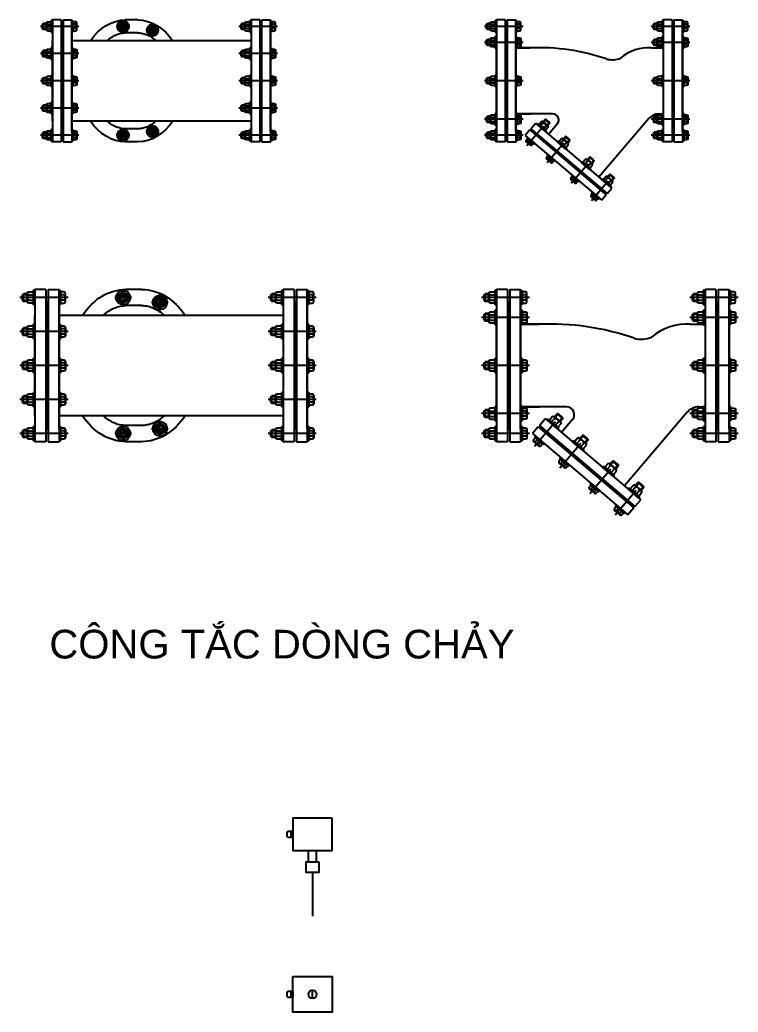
# Model space of a CAD drawing. Header units: millimetres. Extents: x 1218 to 72853, y -34712 to 16286.
# Drawn here: x 60426 to 62430, y 8267 to 11037 of the extents above; entities that cross this region are included whole.
import ezdxf

# ---------------------------------------------------------------- set-up
doc = ezdxf.new("R2010")
doc.units = ezdxf.units.MM
doc.styles.get("Standard").update_dxf_attribs({"font": 'arial.ttf'})

# ---------------------------------------------------------------- blocks, each defined once
blk = doc.blocks.new('CONGTACDONGCHAY-FRONT PCCC')
for p, q in [((-11.2, 150.7), (-11.2, 183.4)), ((11.4, 150.7), (11.4, 183.4)), ((0, 122.9), (0, 0))]:
    blk.add_line(p, q)
for points in [[(55.2, 273.3), (-55.2, 273.3), (-55.2, 183.4), (55.2, 183.4)], [(-55.2, 237.4), (-55.2, 219.4), (-59.2, 219.4), (-59.2, 237.4)], [(18.8, 150.7), (-18.8, 150.7), (-18.8, 122.9), (18.8, 122.9)]]:
    blk.add_lwpolyline(points, close=True)
blk.add_lwpolyline([(-55.2, 237.4), (-55.2, 219.4), (-66.2, 219.4, -0.414214), (-70.2, 223.4), (-70.2, 233.4, -0.414214), (-66.2, 237.4)], format="xyb", close=True)
blk = doc.blocks.new('CONGTACDONGCHAY PCCC')
blk.add_line((0, -13.2), (0, 13.2))
for points in [[(-55.2, 50), (55.2, 50), (55.2, -50), (-55.2, -50)], [(-55.2, 9), (-55.2, -9), (-59.2, -9), (-59.2, 9)]]:
    blk.add_lwpolyline(points, close=True)
blk.add_lwpolyline([(-55.2, 9), (-55.2, -9), (-66.2, -9, -0.414214), (-70.2, -5), (-70.2, 5, -0.414214), (-66.2, 9)], format="xyb", close=True)
blk.add_circle((0, 0), 11.4)
blk = doc.blocks.new('bulong M20')
for p, q in [((25872.5, -5642.3, 1381.5), (25910.5, -5642.3, 1381.5)), ((25872.5, -5646.3, 1381.5), (25872.5, -5642.3, 1381.5)), ((25910.5, -5642.3, 1381.5), (25872.5, -5642.3, 1381.5)), ((25910.5, -5646.3, 1381.5), (25872.5, -5646.3, 1381.5)), ((25876.5, -5633.2, 1381.5), (25876.5, -5642.3, 1381.5)), ((25902.6, -5629.3, 1381.5), (25880.4, -5629.3, 1381.5)), ((25906.5, -5642.3, 1381.5), (25906.5, -5633.2, 1381.5)), ((25910.5, -5642.3, 1381.5), (25910.5, -5646.3, 1381.5))]:
    blk.add_line(p, q)
at = {"elevation": 1381.5}
for points in [[(25884.5, -5633.2), (25884.5, -5642.3)], [(25898.5, -5633.2), (25898.5, -5642.3)]]:
    blk.add_lwpolyline(points, dxfattribs=at)
for centre, radius, start, end in [((25880.5, -5633.3, 1381.5), 4, 0.2478, 179.7522), ((25891.5, -5637.4, 1381.5), 8.14, 30.7312, 149.2688), ((25902.5, -5633.3, 1381.5), 4, 0.2478, 179.7522)]:
    blk.add_arc(centre, radius, start, end)
blk = doc.blocks.new('dai oc M20')
for p, q in [((25872.5, -5702.3, 1381.5), (25872.5, -5698.3, 1381.5)), ((25872.5, -5698.3, 1381.5), (25910.5, -5698.3, 1381.5)), ((25872.5, -5702.3, 1381.5), (25910.5, -5702.3, 1381.5)), ((25876.5, -5702.3, 1381.5), (25876.5, -5714.3, 1381.5)), ((25906.5, -5714.3, 1381.5), (25906.5, -5702.3, 1381.5)), ((25910.5, -5698.3, 1381.5), (25910.5, -5702.3, 1381.5)), ((25880.4, -5718.3, 1381.5), (25902.6, -5718.3, 1381.5)), ((25881.5, -5718.3, 1381.5), (25881.5, -5728.3, 1381.5)), ((25881.5, -5728.3, 1381.5), (25901.5, -5728.3, 1381.5)), ((25884, -5730.8, 1381.5), (25881.5, -5728.3, 1381.5)), ((25884, -5718.3, 1381.5), (25884, -5730.8, 1381.5)), ((25884, -5730.8, 1381.5), (25899, -5730.8, 1381.5)), ((25899, -5718.3, 1381.5), (25899, -5730.8, 1381.5)), ((25899, -5730.8, 1381.5), (25901.5, -5728.3, 1381.5)), ((25901.5, -5718.3, 1381.5), (25901.5, -5728.3, 1381.5))]:
    blk.add_line(p, q)
at = {"elevation": 1381.5}
for points in [[(25884.5, -5714.3), (25884.5, -5702.3)], [(25898.5, -5714.3), (25898.5, -5702.3)]]:
    blk.add_lwpolyline(points, dxfattribs=at)
for centre, radius, start, end in [((25880.5, -5714.3, 1381.5), 4, 180.2478, 359.7522), ((25891.5, -5710.1, 1381.5), 8.14, 210.7312, 329.2688), ((25902.5, -5714.3, 1381.5), 4, 180.2478, 359.7522)]:
    blk.add_arc(centre, radius, start, end)
blk = doc.blocks.new('LOCY-FRONT-DN200 PCCC')
for p, q in [((-303.9, 170), (-303.9, -170)), ((-279.5, 170), (-303.9, 170)), ((-279.5, 170), (-279.5, -170)), ((-274.5, 170), (-274.5, -170)), ((-274.5, 170), (-250.2, 170)), ((-250.2, 170), (-250.2, -170)), ((-106.9, 170.3), (-106.9, 133.2)), ((-65.9, 170), (-100.7, 170)), ((250.2, 170), (250.2, -170)), ((274.5, 170), (250.2, 170)), ((274.5, 170), (274.5, -170)), ((279.5, 170), (279.5, -170)), ((279.5, 170), (303.9, 170)), ((303.9, 170), (303.9, -170)), ((-230, 152), (-337.6, 152)), ((-277, 141.5), (-279.5, 144)), ((-277, 141.5), (-274.5, 144)), ((-277, -141.5), (-277, 141.5)), ((-277, -141.5), (-277, 141.5)), ((-250.2, -141.5), (-250.2, 141.5)), ((-88.4, 151.7), (-125.5, 151.7)), ((-6.3, 141.2), (-43.5, 141.2)), ((-24.9, 159.8), (-24.9, 122.6)), ((324, 152), (216.4, 152)), ((277, 141.5), (274.5, 144)), ((277, 141.5), (279.5, 144)), ((277, -141.5), (277, 141.5)), ((277, -141.5), (277, 141.5)), ((303.9, -141.5), (303.9, 141.5)), ((-303.9, -112.1), (-303.9, 112.1)), ((-277, 133.9), (-277, -133.9)), ((-277, 133.9), (-277, -133.9)), ((250.2, 112.1), (-250.2, 112.1)), ((-65.9, 133.9), (-100.7, 133.9)), ((277, 133.9), (277, -133.9)), ((277, 133.9), (277, -133.9)), ((303.9, 112.1), (303.9, -112.1)), ((303.9, -112.1), (303.9, 112.1)), ((-303.9, -107.1), (-303.9, 107.2)), ((-230, 76), (-337.6, 76)), ((324, 76), (216.4, 76)), ((324, 0), (216.4, 0)), ((-230, 0), (-337.6, 0)), ((-230, -76), (-337.6, -76)), ((324, -76), (216.4, -76)), ((250.2, -112.1), (-250.2, -112.1)), ((-106.9, -133.1), (-106.9, -170.3)), ((-65.9, -133.9), (-100.7, -133.9)), ((-24.9, -159.8), (-24.9, -122.6)), ((-230, -152), (-337.6, -152)), ((-277, -141.5), (-279.5, -144)), ((-277, -141.5), (-274.5, -144)), ((-88.4, -151.7), (-125.5, -151.7)), ((-43.5, -141.2), (-6.3, -141.2)), ((324, -152), (216.4, -152)), ((277, -141.5), (274.5, -144)), ((277, -141.5), (279.5, -144)), ((-279.5, -170), (-303.9, -170)), ((-274.5, -170), (-250.2, -170)), ((-65.9, -170), (-100.7, -170)), ((274.5, -170), (250.2, -170)), ((279.5, -170), (303.9, -170))]:
    blk.add_line(p, q)
for points in [[(-118, 158.1), (-106.9, 164.5), (-95.9, 158.1), (-95.9, 145.3), (-106.9, 139), (-118, 145.3)], [(-36, 147.5), (-24.9, 153.9), (-13.9, 147.5), (-13.9, 134.8), (-24.9, 128.4), (-36, 134.8)], [(-13.9, -147.5), (-24.9, -153.9), (-36, -147.5), (-36, -134.8), (-24.9, -128.4), (-13.9, -134.8)], [(-118, -145.3), (-106.9, -139), (-95.9, -145.3), (-95.9, -158.1), (-106.9, -164.5), (-118, -158.1)]]:
    blk.add_lwpolyline(points, close=True)
for centre, radius in [((-106.9, 151.7), 16.2), ((-106.9, 151.7), 11.1), ((-106.9, 151.7), 8.51), ((-106.9, 151.7), 6.38), ((-24.9, 141.2), 16.2), ((-24.9, 141.2), 11.1), ((-24.9, 141.2), 8.51), ((-24.9, 141.2), 6.38), ((-106.9, -151.7), 16.2), ((-24.9, -141.2), 16.2), ((-24.9, -141.2), 11.1), ((-24.9, -141.2), 8.51), ((-24.9, -141.2), 6.38), ((-106.9, -151.7), 11.1), ((-106.9, -151.7), 8.51), ((-106.9, -151.7), 6.38)]:
    blk.add_circle(centre, radius)
at = {"extrusion": (0, 0, -1)}
for centre, start_param, end_param in [((-100.7, 0), -0.850963, 0), ((-65.9, 0), 0, 0.850963), ((-100.7, 0), 3.141593, 3.992556), ((-65.9, 0), 2.29063, 3.141593)]:
    blk.add_ellipse(centre, major_axis=(0, 170), ratio=0.76157, start_param=start_param, end_param=end_param, dxfattribs=at)
for points, knots in [([(-151.2, 112.1), (-147.5, 115.6), (-143.7, 118.6), (-135.8, 123.9), (-131.8, 126.2), (-123.7, 129.8), (-119.7, 131.1), (-111.7, 133.1), (-107.7, 133.6), (-102.7, 133.9), (-101.7, 133.9), (-100.7, 133.9)], [8.8054826, 8.8054826, 8.8054826, 8.8054826, 8.949668, 8.949668, 9.0962633, 9.0962633, 9.2428587, 9.2428587, 9.389454, 9.389454, 9.424778, 9.424778, 9.424778, 9.424778]), ([(-65.9, 133.9), (-61.2, 133.9), (-56.4, 133.4), (-47.6, 131.3), (-43.5, 130), (-35.5, 126.5), (-31.5, 124.3), (-23.6, 119), (-19.6, 116), (-15.7, 112.3), (-15.6, 112.2), (-15.4, 112.1)], [3.1415927, 3.1415927, 3.1415927, 3.1415927, 3.3159549, 3.3159549, 3.4625502, 3.4625502, 3.6091455, 3.6091455, 3.7557409, 3.7557409, 3.7608879, 3.7608879, 3.7608879, 3.7608879]), ([(-100.7, -133.9), (-105.5, -133.9), (-110.3, -133.4), (-119.1, -131.3), (-123.1, -130), (-131.2, -126.5), (-135.2, -124.3), (-143.1, -119), (-147, -116), (-151, -112.3), (-151.1, -112.2), (-151.2, -112.1)], [6.2831853, 6.2831853, 6.2831853, 6.2831853, 6.4575475, 6.4575475, 6.6041429, 6.6041429, 6.7507382, 6.7507382, 6.8973335, 6.8973335, 6.9024806, 6.9024806, 6.9024806, 6.9024806]), ([(-15.4, -112.1), (-19.2, -115.6), (-23, -118.6), (-30.9, -123.9), (-34.9, -126.2), (-42.9, -129.8), (-47, -131.1), (-55, -133.1), (-59, -133.6), (-64, -133.9), (-65, -133.9), (-65.9, -133.9)], [5.6638899, 5.6638899, 5.6638899, 5.6638899, 5.8080754, 5.8080754, 5.9546707, 5.9546707, 6.101266, 6.101266, 6.2478613, 6.2478613, 6.2831853, 6.2831853, 6.2831853, 6.2831853])]:
    blk.add_open_spline(points, degree=3, knots=knots)
at = {"extrusion": (0, 0, -1), "rotation": 90}
for name, p, xscale, yscale, zscale in [('dai oc M20', (-4543.6, -21874, 1175.2), 0.8506995876414228, 0.8506995876414228, -0.8506995876266665), ('dai oc M20', (-5097.7, -21874, 1175.2), 0.8506995876414228, 0.8506995876414228, -0.8506995876266665), ('dai oc M20', (-4543.6, -21949.9, 1175.2), 0.8506995876414228, 0.8506995876414228, -0.8506995876266665), ('bulong M20', (-4489.9, -21660.1, 1159.8), 0.8395061720002559, 0.8395061720002559, -0.839506172), ('dai oc M20', (-5097.7, -21949.9, 1175.2), 0.8506995876414228, 0.8506995876414228, -0.8506995876266665), ('bulong M20', (-5044, -21660.1, 1159.8), 0.8395061720002559, 0.8395061720002559, -0.839506172), ('dai oc M20', (-4543.6, -22025.9, 1175.2), 0.8506995876414228, 0.8506995876414228, -0.8506995876266665), ('bulong M20', (-4489.9, -21736.1, 1159.8), 0.8395061720002559, 0.8395061720002559, -0.839506172), ('dai oc M20', (-5097.7, -22025.9, 1175.2), 0.8506995876414228, 0.8506995876414228, -0.8506995876266665), ('bulong M20', (-5044, -21736.1, 1159.8), 0.8395061720002559, 0.8395061720002559, -0.839506172), ('dai oc M20', (-4543.6, -22101.9, 1175.2), 0.8506995876414228, 0.8506995876414228, -0.8506995876266665), ('bulong M20', (-4489.9, -21812.1, 1159.8), 0.8395061720002559, 0.8395061720002559, -0.839506172), ('dai oc M20', (-5097.7, -22101.9, 1175.2), 0.8506995876414228, 0.8506995876414228, -0.8506995876266665), ('bulong M20', (-5044, -21812.1, 1159.8), 0.8395061720002559, 0.8395061720002559, -0.839506172), ('dai oc M20', (-4543.6, -22177.9, 1175.2), 0.8506995876414228, 0.8506995876414228, -0.8506995876266665), ('bulong M20', (-4489.9, -21888.1, 1159.8), 0.8395061720002559, 0.8395061720002559, -0.839506172), ('dai oc M20', (-5097.7, -22177.9, 1175.2), 0.8506995876414228, 0.8506995876414228, -0.8506995876266665), ('bulong M20', (-5044, -21888.1, 1159.8), 0.8395061720002559, 0.8395061720002559, -0.839506172)]:
    blk.add_blockref(name, p, dxfattribs=dict(at, xscale=xscale, yscale=yscale, zscale=zscale))
at = {"xscale": 0.8395061720002559, "yscale": 0.8395061720002559, "zscale": 0.8395061720002559, "rotation": 270}
for p in [(4489.9, 21888.1, -1159.8), (5044, 21888.1, -1159.8)]:
    blk.add_blockref('bulong M20', p, dxfattribs=at)
at = {"flags": 1}
for p in [(-303.9, 0), (303.9, 0)]:
    blk.add_attdef('AMC', p, '', height=0.5, dxfattribs=at)
blk = doc.blocks.new('LOCY-FRONT-DN250 PCCC')
for p, q in [((-379.9, 212.5), (-379.9, -212.5)), ((-349.4, 212.5), (-379.9, 212.5)), ((-349.4, 212.5), (-349.4, -212.5)), ((-343.1, 212.5), (-343.1, -212.5)), ((-343.1, 212.5), (-312.7, 212.5)), ((-312.7, 212.5), (-312.7, -212.5)), ((-133.7, 212.9), (-133.7, 166.5)), ((-82.4, 212.5), (-125.9, 212.5)), ((-31.1, 199.7), (-31.1, 153.3)), ((312.7, 212.5), (312.7, -212.5)), ((343.1, 212.5), (312.7, 212.5)), ((343.1, 212.5), (343.1, -212.5)), ((349.4, 212.5), (349.4, -212.5)), ((349.4, 212.5), (379.9, 212.5)), ((379.9, 212.5), (379.9, -212.5)), ((-287.5, 189.9), (-422, 189.9)), ((-346.3, 176.8), (-349.4, 180)), ((-346.3, 176.8), (-343.1, 180)), ((-346.3, -176.8), (-346.3, 176.8)), ((-346.3, -176.8), (-346.3, 176.8)), ((-346.3, 167.4), (-346.3, -167.4)), ((-346.3, 167.4), (-346.3, -167.4)), ((-312.7, -176.8), (-312.7, 176.8)), ((-110.4, 189.6), (-156.9, 189.6)), ((-82.4, 167.4), (-125.9, 167.4)), ((-7.9, 176.4), (-54.4, 176.4)), ((405.1, 189.9), (270.5, 189.9)), ((346.3, 176.8), (343.1, 180)), ((346.3, 176.8), (349.4, 180)), ((346.3, -176.8), (346.3, 176.8)), ((346.3, -176.8), (346.3, 176.8)), ((346.3, 167.4), (346.3, -167.4)), ((346.3, 167.4), (346.3, -167.4)), ((379.9, -176.8), (379.9, 176.8)), ((-379.9, -140.1), (-379.9, 140.1)), ((312.7, 140.1), (-312.7, 140.1)), ((379.9, 140.1), (379.9, -140.1)), ((379.9, -140.1), (379.9, 140.1)), ((-379.9, -133.7), (-379.9, 133.7)), ((-287.5, 95), (-422, 95)), ((405.1, 95), (270.5, 95)), ((-287.5, 0), (-422, 0)), ((405.1, 0), (270.5, 0)), ((-287.5, -95), (-422, -95)), ((405.1, -95), (270.5, -95)), ((312.7, -140.1), (-312.7, -140.1)), ((-31.1, -199.7), (-31.1, -153.3)), ((-287.5, -189.9), (-422, -189.9)), ((-346.3, -176.8), (-349.4, -180)), ((-346.3, -176.8), (-343.1, -180)), ((-110.4, -189.6), (-156.9, -189.6)), ((-133.7, -166.4), (-133.7, -212.8)), ((-82.4, -167.4), (-125.9, -167.4)), ((-54.4, -176.4), (-7.9, -176.4)), ((405.1, -189.9), (270.5, -189.9)), ((346.3, -176.8), (343.1, -180)), ((346.3, -176.8), (349.4, -180)), ((-349.4, -212.5), (-379.9, -212.5)), ((-343.1, -212.5), (-312.7, -212.5)), ((-82.4, -212.5), (-125.9, -212.5)), ((343.1, -212.5), (312.7, -212.5)), ((349.4, -212.5), (379.9, -212.5))]:
    blk.add_line(p, q)
for points in [[(-147.5, 197.6), (-133.7, 205.6), (-119.9, 197.6), (-119.9, 181.7), (-133.7, 173.7), (-147.5, 181.7)], [(-45, 184.4), (-31.1, 192.4), (-17.3, 184.4), (-17.3, 168.5), (-31.1, 160.5), (-45, 168.5)], [(-17.3, -184.4), (-31.1, -192.4), (-45, -184.4), (-45, -168.5), (-31.1, -160.5), (-17.3, -168.5)], [(-147.5, -181.7), (-133.7, -173.7), (-119.9, -181.7), (-119.9, -197.6), (-133.7, -205.6), (-147.5, -197.6)]]:
    blk.add_lwpolyline(points, close=True)
for centre, radius in [((-133.7, 189.6), 20.2), ((-133.7, 189.6), 13.8), ((-133.7, 189.6), 10.6), ((-133.7, 189.6), 7.98), ((-31.1, 176.4), 20.2), ((-31.1, 176.4), 13.8), ((-31.1, 176.4), 10.6), ((-31.1, 176.4), 7.98), ((-31.1, -176.4), 20.2), ((-31.1, -176.4), 13.8), ((-31.1, -176.4), 10.6), ((-133.7, -189.6), 20.2), ((-133.7, -189.6), 13.8), ((-133.7, -189.6), 10.6), ((-133.7, -189.6), 7.98), ((-31.1, -176.4), 7.98)]:
    blk.add_circle(centre, radius)
at = {"extrusion": (0, 0, -1)}
for centre, start_param, end_param in [((-125.9, 0), -0.850963, 0), ((-82.4, 0), 0, 0.850963), ((-125.9, 0), 3.141593, 3.992556), ((-82.4, 0), 2.29063, 3.141593)]:
    blk.add_ellipse(centre, major_axis=(0, 212.5), ratio=0.76157, start_param=start_param, end_param=end_param, dxfattribs=at)
for points, knots in [([(-189, 140.1), (-184.4, 144.5), (-179.6, 148.3), (-169.8, 154.9), (-164.7, 157.7), (-154.7, 162.2), (-149.6, 163.9), (-139.6, 166.3), (-134.6, 167.1), (-128.3, 167.3), (-127.1, 167.4), (-125.9, 167.4)], [8.8054826, 8.8054826, 8.8054826, 8.8054826, 8.949668, 8.949668, 9.0962633, 9.0962633, 9.2428587, 9.2428587, 9.389454, 9.389454, 9.424778, 9.424778, 9.424778, 9.424778]), ([(-82.4, 167.4), (-76.4, 167.4), (-70.5, 166.7), (-59.5, 164.2), (-54.4, 162.5), (-44.4, 158.1), (-39.4, 155.4), (-29.4, 148.8), (-24.6, 145), (-19.6, 140.4), (-19.5, 140.2), (-19.3, 140.1)], [3.1415927, 3.1415927, 3.1415927, 3.1415927, 3.3159549, 3.3159549, 3.4625502, 3.4625502, 3.6091455, 3.6091455, 3.7557409, 3.7557409, 3.7608879, 3.7608879, 3.7608879, 3.7608879]), ([(-125.9, -167.4), (-131.9, -167.4), (-137.9, -166.7), (-148.9, -164.2), (-153.9, -162.5), (-164, -158.1), (-169, -155.4), (-178.9, -148.8), (-183.8, -145), (-188.7, -140.4), (-188.9, -140.2), (-189, -140.1)], [6.2831853, 6.2831853, 6.2831853, 6.2831853, 6.4575475, 6.4575475, 6.6041429, 6.6041429, 6.7507382, 6.7507382, 6.8973335, 6.8973335, 6.9024806, 6.9024806, 6.9024806, 6.9024806]), ([(-19.3, -140.1), (-24, -144.5), (-28.8, -148.3), (-38.6, -154.9), (-43.6, -157.7), (-53.7, -162.2), (-58.7, -163.9), (-68.7, -166.3), (-73.8, -167.1), (-80, -167.3), (-81.2, -167.4), (-82.4, -167.4)], [5.6638899, 5.6638899, 5.6638899, 5.6638899, 5.8080754, 5.8080754, 5.9546707, 5.9546707, 6.101266, 6.101266, 6.2478613, 6.2478613, 6.2831853, 6.2831853, 6.2831853, 6.2831853])]:
    blk.add_open_spline(points, degree=3, knots=knots)
at = {"extrusion": (0, 0, -1), "rotation": 90}
for name, p, xscale, yscale, zscale in [('dai oc M20', (-5679.5, -27342.5, 1469), 1.063374484551779, 1.063374484551779, -1.063374484533333), ('dai oc M20', (-6372.1, -27342.5, 1469), 1.063374484551779, 1.063374484551779, -1.063374484533333), ('dai oc M20', (-5679.5, -27437.4, 1469), 1.063374484551779, 1.063374484551779, -1.063374484533333), ('bulong M20', (-5612.4, -27075.2, 1449.7), 1.04938271500032, 1.04938271500032, -1.049382715), ('dai oc M20', (-6372.1, -27437.4, 1469), 1.063374484551779, 1.063374484551779, -1.063374484533333), ('bulong M20', (-6305, -27075.2, 1449.7), 1.04938271500032, 1.04938271500032, -1.049382715), ('dai oc M20', (-5679.5, -27532.4, 1469), 1.063374484551779, 1.063374484551779, -1.063374484533333), ('bulong M20', (-5612.4, -27170.1, 1449.7), 1.04938271500032, 1.04938271500032, -1.049382715), ('dai oc M20', (-6372.1, -27532.4, 1469), 1.063374484551779, 1.063374484551779, -1.063374484533333), ('bulong M20', (-6305, -27170.1, 1449.7), 1.04938271500032, 1.04938271500032, -1.049382715), ('dai oc M20', (-5679.5, -27627.4, 1469), 1.063374484551779, 1.063374484551779, -1.063374484533333), ('bulong M20', (-5612.4, -27265.1, 1449.7), 1.04938271500032, 1.04938271500032, -1.049382715), ('dai oc M20', (-6372.1, -27627.4, 1469), 1.063374484551779, 1.063374484551779, -1.063374484533333), ('bulong M20', (-6305, -27265.1, 1449.7), 1.04938271500032, 1.04938271500032, -1.049382715), ('dai oc M20', (-5679.5, -27722.3, 1469), 1.063374484551779, 1.063374484551779, -1.063374484533333), ('bulong M20', (-5612.4, -27360.1, 1449.7), 1.04938271500032, 1.04938271500032, -1.049382715), ('dai oc M20', (-6372.1, -27722.3, 1469), 1.063374484551779, 1.063374484551779, -1.063374484533333), ('bulong M20', (-6305, -27360.1, 1449.7), 1.04938271500032, 1.04938271500032, -1.049382715)]:
    blk.add_blockref(name, p, dxfattribs=dict(at, xscale=xscale, yscale=yscale, zscale=zscale))
at = {"xscale": 1.04938271500032, "yscale": 1.04938271500032, "zscale": 1.04938271500032, "rotation": 270}
for p in [(5612.4, 27360.1, -1449.7), (6305, 27360.1, -1449.7)]:
    blk.add_blockref('bulong M20', p, dxfattribs=at)
at = {"flags": 1}
for p in [(-379.9, 0), (379.9, 0)]:
    blk.add_attdef('AMC', p, '', height=0.5, dxfattribs=at)
blk = doc.blocks.new('LOCY-DN200 PCCC')
for p, q in [((-259.5, 170), (-259.5, -170)), ((-235.2, 170), (-259.5, 170)), ((-235.2, 170), (-235.2, -170)), ((-230.2, 170), (-230.2, -170)), ((-230.2, 170), (-205.8, 170)), ((-205.8, 170), (-205.8, -170)), ((205.8, 170), (205.8, -170)), ((230.2, 170), (205.8, 170)), ((230.2, 170), (230.2, -170)), ((235.2, 170), (235.2, -170)), ((235.2, 170), (259.5, 170)), ((259.5, 170), (259.5, -170)), ((-185.7, 152), (-293.3, 152)), ((-232.7, 141.5), (-235.2, 144)), ((-232.7, 141.5), (-230.2, 144)), ((-232.7, -141.5), (-232.7, 141.5)), ((-232.7, -141.5), (-232.7, 141.5)), ((-205.8, -141.5), (-205.8, 141.5)), ((279.7, 152), (172.1, 152)), ((232.7, 141.5), (230.2, 144)), ((232.7, 141.5), (235.2, 144)), ((232.7, -141.5), (232.7, 141.5)), ((232.7, -141.5), (232.7, 141.5)), ((259.5, -141.5), (259.5, 141.5)), ((-232.7, 133.9), (-232.7, -133.9)), ((-232.7, 133.9), (-232.7, -133.9)), ((232.7, 133.9), (232.7, -133.9)), ((232.7, 133.9), (232.7, -133.9)), ((-185.7, 107.4), (-293.3, 107.4)), ((-259.5, -107.1), (-259.5, 107.2)), ((-165.4, 92.2), (-205.8, 92.2)), ((-205.8, 92.2), (-165.4, 92.2)), ((279.7, 107.4), (172.1, 107.4)), ((172.9, 92.2), (205.8, 92.2)), ((-185.7, 0), (-293.3, 0)), ((-189.2, 0), (-277.8, 0)), ((279.7, 0), (172.1, 0)), ((-185.7, -107.4), (-293.3, -107.4)), ((-103.1, -92.2), (-205.8, -92.2)), ((-205.8, -92.2), (-163.7, -92.2)), ((166, -104.4), (26.1, -268.8)), ((279.7, -107.4), (172.1, -107.4)), ((192.3, -92.2), (205.8, -92.2)), ((-166.3, -136.8), (-179.3, -152.1)), ((-175.1, -180.2), (-128.2, -125.2)), ((-166.3, -136.8), (46.7, -318.1)), ((-163.6, -133.7), (-150.6, -118.4)), ((-163.6, -133.7), (49.4, -314.9)), ((-150.6, -118.4), (62.4, -299.7)), ((-90, -120.7), (-114.3, -149.3)), ((-185.7, -152), (-293.3, -152)), ((-232.7, -141.5), (-235.2, -144)), ((-232.7, -141.5), (-230.2, -144)), ((-179.3, -152.1), (33.8, -333.4)), ((-142.3, -154.5), (-145.3, -154.7)), ((-142.3, -154.5), (-142.6, -151.6)), ((-142.3, -154.5), (25.5, -297.3)), ((-142.3, -154.5), (25.5, -297.3)), ((279.7, -152), (172.1, -152)), ((232.7, -141.5), (230.2, -144)), ((232.7, -141.5), (235.2, -144)), ((-235.2, -170), (-259.5, -170)), ((-230.2, -170), (-205.8, -170)), ((-118.6, -228.3), (-71.8, -173.2)), ((-118.6, -228.3), (-71.8, -173.2)), ((230.2, -170), (205.8, -170)), ((235.2, -170), (259.5, -170)), ((-51.2, -285.7), (-4.3, -230.6)), ((-51.2, -285.7), (-4.3, -230.6)), ((5.3, -333.7), (52.1, -278.7)), ((25.5, -297.3), (28.4, -297)), ((25.5, -297.3), (25.7, -300.2)), ((49.4, -314.9), (62.4, -299.7)), ((46.7, -318.1), (33.8, -333.4))]:
    blk.add_line(p, q)
for centre, radius, start, end in [((-141.8, -491.9), 584.5, 71.1069, 92.3071), ((165.4, -30.5), 122.9, 86.5147, 130.0165), ((63.5, 116.1), 57.2, 253.6895, 293.559), ((-103.1, -109.5), 17.3, 319.6028, 90), ((192.3, -126.7), 34.5, 90, 139.6028)]:
    blk.add_arc(centre, radius, start, end)
at = {"extrusion": (0, 0, -1)}
for name, p, xscale, yscale, zscale, rotation in [('dai oc M20', (-4588, -21874, 1175.2), 0.8506995876292064, 0.8506995876292064, -0.8506995876269259, 90), ('dai oc M20', (-5053.3, -21874, 1175.2), 0.8506995876292064, 0.8506995876292064, -0.8506995876269259, 90), ('dai oc M20', (-4588, -21918.5, 1175.2), 0.8506995876292064, 0.8506995876292064, -0.8506995876269259, 90), ('bulong M20', (-4534.3, -21628.7, 1159.8), 0.8395061720002559, 0.8395061720002559, -0.8395061720002559, 90), ('dai oc M20', (-5053.3, -21918.5, 1175.2), 0.8506995876292064, 0.8506995876292064, -0.8506995876269259, 90), ('bulong M20', (-4999.6, -21628.7, 1159.8), 0.8395061720002559, 0.8395061720002559, -0.8395061720002559, 90), ('dai oc M20', (-4588, -22025.9, 1175.2), 0.8506995876292064, 0.8506995876292064, -0.8506995876269259, 90), ('bulong M20', (-4534.3, -21736.1, 1159.8), 0.8395061720002559, 0.8395061720002559, -0.8395061720002559, 90), ('dai oc M20', (-5053.3, -22025.9, 1175.2), 0.8506995876292064, 0.8506995876292064, -0.8506995876269259, 90), ('bulong M20', (-4999.6, -21736.1, 1159.8), 0.8395061720002559, 0.8395061720002559, -0.8395061720002559, 90), ('dai oc M20', (-4588, -22133.4, 1175.2), 0.8506995876292064, 0.8506995876292064, -0.8506995876269259, 90), ('bulong M20', (-4534.3, -21843.6, 1159.8), 0.8395061720002559, 0.8395061720002559, -0.8395061720002559, 90), ('dai oc M20', (19538, 10178.4, 1145), 0.8288215480041626, 0.8288215480041626, -0.8288215479929799, 220.3971965352956), ('dai oc M20', (-5053.3, -22133.4, 1175.2), 0.8506995876292064, 0.8506995876292064, -0.8506995876269259, 90), ('bulong M20', (-4999.6, -21843.6, 1159.8), 0.8395061720002559, 0.8395061720002559, -0.8395061720002559, 90), ('dai oc M20', (-4588, -22177.9, 1175.2), 0.8506995876292064, 0.8506995876292064, -0.8506995876269259, 90), ('bulong M20', (-4534.3, -21888.1, 1159.8), 0.8395061720002559, 0.8395061720002559, -0.8395061720002559, 90), ('dai oc M20', (-5053.3, -22177.9, 1175.2), 0.8506995876292064, 0.8506995876292064, -0.8506995876269259, 90), ('bulong M20', (-4999.6, -21888.1, 1159.8), 0.8395061720002559, 0.8395061720002559, -0.8395061720002559, 90), ('bulong M20', (16309.4, 8453.7, 954.2), 0.6906846233262459, 0.6906846233262459, -0.6906846233274833, 220.3971965342666)]:
    blk.add_blockref(name, p, dxfattribs=dict(at, xscale=xscale, yscale=yscale, zscale=zscale, rotation=rotation))
for name, p, xscale, yscale, zscale, rotation in [('bulong M20', (4534.3, 21888.1, -1159.8), 0.8395061720002559, 0.8395061720002559, 0.8395061720002559, 270), ('bulong M20', (4999.6, 21888.1, -1159.8), 0.8395061720002559, 0.8395061720002559, 0.8395061720002559, 270), ('dai oc M20', (13204.2, -17684.6, -1145), 0.8288215480041626, 0.8288215480041626, 0.8288215480041626, 139.6028034647044), ('bulong M20', (10985.2, -14773.5, -954.2), 0.6906846233341633, 0.6906846233341633, 0.6906846233341633, 139.6028034649617), ('dai oc M20', (13271.7, -17742, -1145), 0.8288215480041626, 0.8288215480041626, 0.8288215480041626, 139.6028034647044), ('bulong M20', (11052.7, -14831, -954.2), 0.6906846233341633, 0.6906846233341633, 0.6906846233341633, 139.6028034649617), ('dai oc M20', (13328.2, -17790.1, -1145), 0.8288215480041626, 0.8288215480041626, 0.8288215480041626, 139.6028034647044), ('bulong M20', (11109.1, -14879, -954.2), 0.6906846233341633, 0.6906846233341633, 0.6906846233341633, 139.6028034649617)]:
    blk.add_blockref(name, p, dxfattribs=dict(xscale=xscale, yscale=yscale, zscale=zscale, rotation=rotation))
at = {"flags": 1}
for p in [(-259.5, 0), (259.5, 0)]:
    blk.add_attdef('AMC', p, '', height=0.5, dxfattribs=at)
blk = doc.blocks.new('LOCY-DN250 PCCC')
for p, q in [((-324.4, 212.5), (-324.4, -212.5)), ((-294, 212.5), (-324.4, 212.5)), ((-294, 212.5), (-294, -212.5)), ((-287.7, 212.5), (-287.7, -212.5)), ((-287.7, 212.5), (-257.3, 212.5)), ((-257.3, 212.5), (-257.3, -212.5)), ((257.3, 212.5), (257.3, -212.5)), ((287.7, 212.5), (257.3, 212.5)), ((287.7, 212.5), (287.7, -212.5)), ((294, 212.5), (294, -212.5)), ((294, 212.5), (324.4, 212.5)), ((324.4, 212.5), (324.4, -212.5)), ((-232.1, 189.9), (-366.6, 189.9)), ((-290.9, 176.8), (-294, 180)), ((-290.9, 176.8), (-287.7, 180)), ((-290.9, -176.8), (-290.9, 176.8)), ((-290.9, -176.8), (-290.9, 176.8)), ((-290.9, 167.4), (-290.9, -167.4)), ((-290.9, 167.4), (-290.9, -167.4)), ((-257.3, -176.8), (-257.3, 176.8)), ((349.6, 189.9), (215.1, 189.9)), ((290.9, 176.8), (287.7, 180)), ((290.9, 176.8), (294, 180)), ((290.9, -176.8), (290.9, 176.8)), ((290.9, -176.8), (290.9, 176.8)), ((290.9, 167.4), (290.9, -167.4)), ((290.9, 167.4), (290.9, -167.4)), ((324.4, -176.8), (324.4, 176.8)), ((-232.1, 134.3), (-366.6, 134.3)), ((-324.4, -133.7), (-324.4, 133.7)), ((-206.7, 115.3), (-257.3, 115.3)), ((-257.3, 115.3), (-206.7, 115.3)), ((349.6, 134.3), (215.1, 134.3)), ((216.1, 115.3), (257.3, 115.3)), ((-232.1, 0), (-366.6, 0)), ((-236.5, 0), (-347.2, 0)), ((349.6, 0), (215.1, 0)), ((-232.1, -134.3), (-366.6, -134.3)), ((-128.9, -115.3), (-257.3, -115.3)), ((-257.3, -115.3), (-204.6, -115.3)), ((207.6, -130.4), (32.6, -336)), ((349.6, -134.3), (215.1, -134.3)), ((240.4, -115.3), (257.3, -115.3)), ((-218.9, -225.3), (-160.3, -156.5)), ((-204.5, -167.1), (-188.3, -148)), ((-188.3, -148), (78, -374.6)), ((-112.5, -150.8), (-142.9, -186.6)), ((-232.1, -189.9), (-366.6, -189.9)), ((-290.9, -176.8), (-294, -180)), ((-290.9, -176.8), (-287.7, -180)), ((-207.9, -171), (-224.1, -190.1)), ((-224.1, -190.1), (42.2, -416.7)), ((-207.9, -171), (58.4, -397.6)), ((-204.5, -167.1), (61.8, -393.7)), ((-177.9, -193.1), (-181.6, -193.4)), ((-177.9, -193.1), (-178.2, -189.5)), ((-177.9, -193.1), (31.8, -371.6)), ((-177.9, -193.1), (31.8, -371.6)), ((349.6, -189.9), (215.1, -189.9)), ((290.9, -176.8), (287.7, -180)), ((290.9, -176.8), (294, -180)), ((-294, -212.5), (-324.4, -212.5)), ((-287.7, -212.5), (-257.3, -212.5)), ((-148.3, -285.3), (-89.7, -216.5)), ((-148.3, -285.3), (-89.7, -216.5)), ((287.7, -212.5), (257.3, -212.5)), ((294, -212.5), (324.4, -212.5)), ((-63.9, -357.1), (-5.4, -288.3)), ((-63.9, -357.1), (-5.4, -288.3)), ((6.6, -417.1), (65.2, -348.3)), ((31.8, -371.6), (35.5, -371.3)), ((31.8, -371.6), (32.1, -375.2)), ((61.8, -393.7), (78, -374.6)), ((58.4, -397.6), (42.2, -416.7))]:
    blk.add_line(p, q)
for centre, radius, start, end in [((-177.3, -614.8), 730.7, 71.1069, 92.3071), ((206.8, -38.1), 153.6, 86.5147, 130.0165), ((79.4, 145.1), 71.5, 253.6895, 293.559), ((-128.9, -136.8), 21.6, 319.6028, 90), ((240.4, -158.4), 43.2, 90, 139.6028)]:
    blk.add_arc(centre, radius, start, end)
at = {"extrusion": (0, 0, -1)}
for name, p, xscale, yscale, zscale, rotation in [('dai oc M20', (-5735, -27342.5, 1469), 1.063374484534665, 1.063374484534665, -1.063374484531814, 90), ('dai oc M20', (-6316.7, -27342.5, 1469), 1.063374484534665, 1.063374484534665, -1.063374484531814, 90), ('dai oc M20', (-5735, -27398.1, 1469), 1.063374484534665, 1.063374484534665, -1.063374484531814, 90), ('bulong M20', (-5667.8, -27035.8, 1449.7), 1.049382714998501, 1.049382714998501, -1.049382714998501, 90), ('dai oc M20', (-6316.7, -27398.1, 1469), 1.063374484534665, 1.063374484534665, -1.063374484531814, 90), ('bulong M20', (-6249.5, -27035.8, 1449.7), 1.049382714998501, 1.049382714998501, -1.049382714998501, 90), ('dai oc M20', (-5735, -27532.4, 1469), 1.063374484534665, 1.063374484534665, -1.063374484531814, 90), ('bulong M20', (-5667.8, -27170.1, 1449.7), 1.049382714998501, 1.049382714998501, -1.049382714998501, 90), ('dai oc M20', (-6316.7, -27532.4, 1469), 1.063374484534665, 1.063374484534665, -1.063374484531814, 90), ('bulong M20', (-6249.5, -27170.1, 1449.7), 1.049382714998501, 1.049382714998501, -1.049382714998501, 90), ('dai oc M20', (-5735, -27666.7, 1469), 1.063374484534665, 1.063374484534665, -1.063374484531814, 90), ('bulong M20', (-5667.8, -27304.4, 1449.7), 1.049382714998501, 1.049382714998501, -1.049382714998501, 90), ('dai oc M20', (24422.5, 12723, 1431.3), 1.036026935003408, 1.036026935003408, -1.036026934989429, 220.3971965352956), ('dai oc M20', (-6316.7, -27666.7, 1469), 1.063374484534665, 1.063374484534665, -1.063374484531814, 90), ('bulong M20', (-6249.5, -27304.4, 1449.7), 1.049382714998501, 1.049382714998501, -1.049382714998501, 90), ('dai oc M20', (-5735, -27722.3, 1469), 1.063374484534665, 1.063374484534665, -1.063374484531814, 90), ('bulong M20', (-5667.8, -27360.1, 1449.7), 1.049382714998501, 1.049382714998501, -1.049382714998501, 90), ('dai oc M20', (-6316.7, -27722.3, 1469), 1.063374484534665, 1.063374484534665, -1.063374484531814, 90), ('bulong M20', (-6249.5, -27360.1, 1449.7), 1.049382714998501, 1.049382714998501, -1.049382714998501, 90), ('bulong M20', (20386.8, 10567.1, 1192.7), 0.8633557791563108, 0.8633557791563108, -0.8633557791578576, 220.3971965342666)]:
    blk.add_blockref(name, p, dxfattribs=dict(at, xscale=xscale, yscale=yscale, zscale=zscale, rotation=rotation))
for name, p, xscale, yscale, zscale, rotation in [('bulong M20', (5667.8, 27360.1, -1449.7), 1.049382714998501, 1.049382714998501, 1.049382714998501, 270), ('bulong M20', (6249.5, 27360.1, -1449.7), 1.049382714998501, 1.049382714998501, 1.049382714998501, 270), ('dai oc M20', (16505.3, -22105.8, -1431.3), 1.036026935003407, 1.036026935003407, 1.036026935003407, 139.6028034647044), ('bulong M20', (13731.5, -18466.9, -1192.7), 0.8633557791662074, 0.8633557791662074, 0.8633557791662074, 139.6028034649617), ('dai oc M20', (16589.6, -22177.6, -1431.3), 1.036026935003407, 1.036026935003407, 1.036026935003407, 139.6028034647044), ('bulong M20', (13815.8, -18538.7, -1192.7), 0.8633557791662074, 0.8633557791662074, 0.8633557791662074, 139.6028034649617), ('dai oc M20', (16660.2, -22237.6, -1431.3), 1.036026935003407, 1.036026935003407, 1.036026935003407, 139.6028034647044), ('bulong M20', (13886.4, -18598.8, -1192.7), 0.8633557791662074, 0.8633557791662074, 0.8633557791662074, 139.6028034649617)]:
    blk.add_blockref(name, p, dxfattribs=dict(xscale=xscale, yscale=yscale, zscale=zscale, rotation=rotation))
at = {"flags": 1}
for p in [(-324.4, 0), (324.4, 0)]:
    blk.add_attdef('AMC', p, '', height=0.5, dxfattribs=at)

msp = doc.modelspace()

# ---------------------------------------------------------------- block references
for name, p in [('LOCY-FRONT-DN200 PCCC', (60820.8, 10866.3)), ('LOCY-DN200 PCCC', (62015.3, 10866.3)), ('LOCY-FRONT-DN250 PCCC', (60847.9, 10071.6)), ('LOCY-DN250 PCCC', (62080.2, 10071.6)), ('CONGTACDONGCHAY-FRONT PCCC', (61242.3, 8534.4)), ('CONGTACDONGCHAY PCCC', (61242.3, 8316.6))]:
    msp.add_blockref(name, p)

# ---------------------------------------------------------------- texts
at = {"color": 1, "ltscale": 500}
msp.add_text('CÔNG TẮC DÒNG CHẢY', height=80, rotation=360, dxfattribs=at).set_placement((60508.2, 9253.9))

doc.saveas('drawing.dxf')
